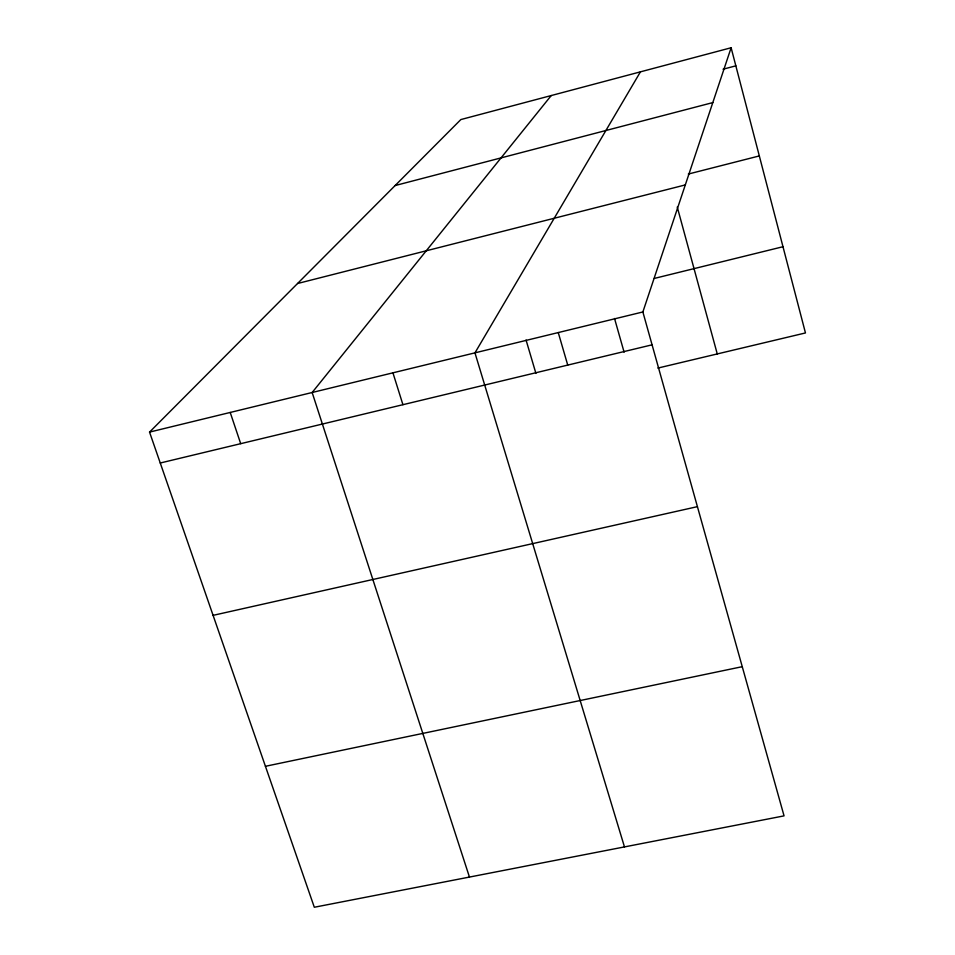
<?xml version="1.0" encoding="UTF-8"?>
<svg xmlns="http://www.w3.org/2000/svg" width="955" height="955" viewBox="0 0 955 955"><rect width="100%" height="100%" fill="white"/><g stroke="black" fill="none" stroke-linecap="round" stroke-linejoin="round"><path stroke-width="1.43" d="M642.87 311.963L731.124 47.75L460.847 119.566L149.541 432.102L314.314 907.25L784.055 815.868L642.87 311.963L149.541 432.102M640.435 71.852L474.957 352.861L624.475 846.918M551.238 95.548L312.154 392.505L469.454 877.072M723.054 69.214L735.839 65.835M395.119 185.556L712.812 102.591M688.316 174.049L759.321 155.928M297.554 283.516L685.308 184.924M654.342 278.418L782.993 246.724M160.261 463.008L652.074 344.827M657.84 368.081L805.459 332.949L731.124 47.75M213.084 615.354L697.425 506.651M265.43 766.292L742.262 666.674M230.215 412.453L240.696 443.669M392.935 372.832L402.926 404.693M526.062 340.04L535.922 373.405M558.257 332.567L567.736 365.085M614.531 318.481L624.116 352.216M677.262 207.056L717.265 353.947"/></g></svg>
